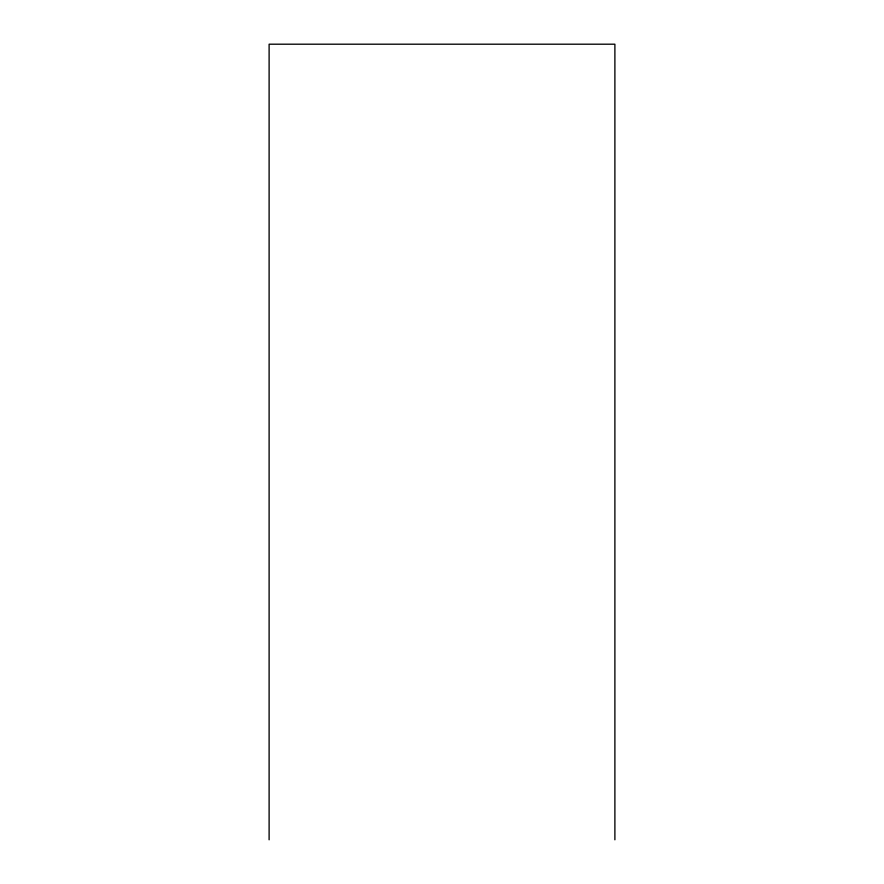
<?xml version="1.0" encoding="UTF-8"?>
<svg xmlns="http://www.w3.org/2000/svg" width="884" height="884" viewBox="0 0 884 884"><rect width="100%" height="100%" fill="white"/><g stroke="black" fill="none" stroke-linecap="round" stroke-linejoin="round"><path stroke-width="1.33" d="M614.888 839.8L614.888 44.2L269.112 44.2L269.112 839.8"/></g></svg>
